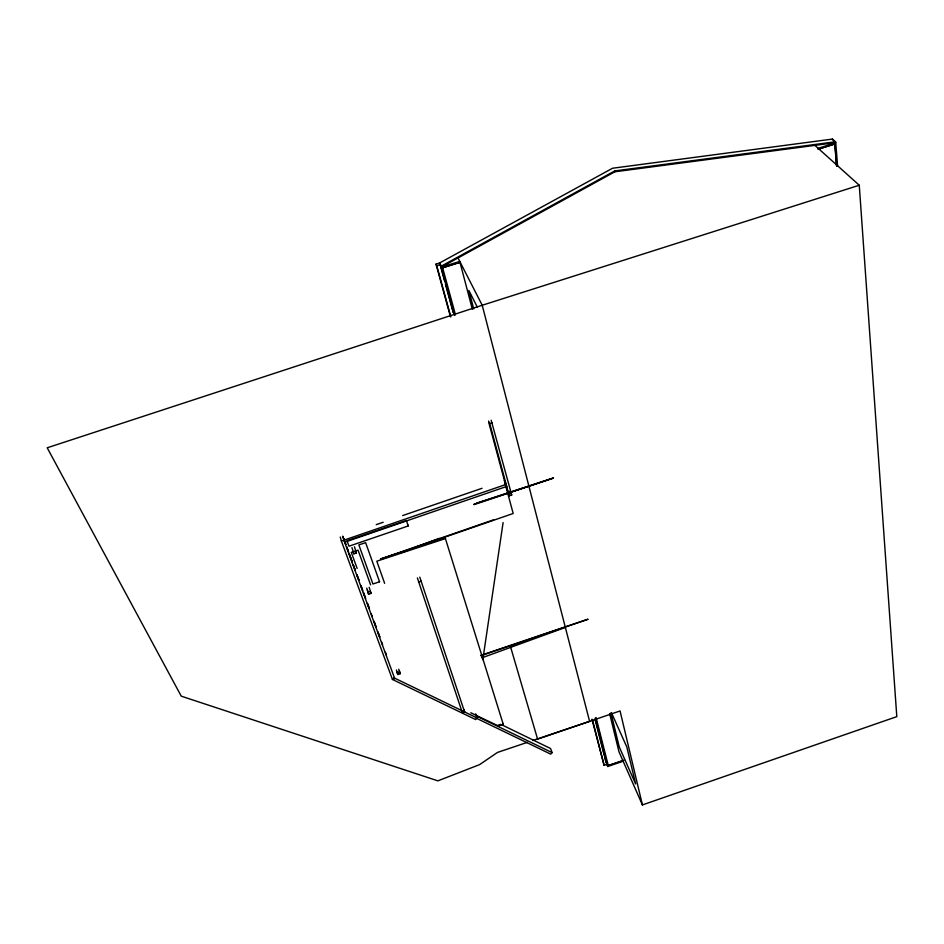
<?xml version="1.0" encoding="UTF-8"?>
<svg xmlns="http://www.w3.org/2000/svg" width="944" height="944" viewBox="0 0 944 944"><rect width="100%" height="100%" fill="white"/><g stroke="black" fill="none" stroke-linecap="round" stroke-linejoin="round"><path stroke-width="1.42" d="M482.821 659.655L503.105 522.563M477.109 717.983L475.634 719.552L392.433 679.456L393.919 677.804L477.109 717.983L475.682 713.794M501.465 724.662L550.529 748.486L552.134 752.616L550.682 754.114L476.189 718.148M454.666 315.379L441.214 266.208L614.697 170.947L835.511 141.765L835.582 142.638L614.851 171.784L441.45 267.046L459.799 261.441L460.023 262.29L442.665 267.766L460.023 262.29M401.519 552.511L439.314 538.34M481.735 657.897L565.362 627.453L510.315 645.979L537.596 739.128L620.055 710.95L642.416 804.925L896.8 716.638L859.264 185.236L814.884 145.376M493.594 519.825L380.668 558.966L445.155 537.773L445.438 538.564L376.809 561.196L384.633 583.321M380.727 559.32L513.182 513.489L505.04 483.363M344.064 540.145L506.208 484.378L504.344 480.626M591.959 719.234L604.089 765.254L606.827 764.31L595.098 718.183M623.571 760.298L608.243 765.572L623.665 760.486M606.827 764.31L607.759 766.493L623.087 761.218M376.219 524.663L383.181 522.268M402.675 515.566L482.065 488.284M408.186 525.961L348.997 546.21L347.014 540.782L406.392 520.486L408.186 525.961L407.643 524.522M498.113 725.169L500.544 724.355M498.408 726.007L503.27 724.355L445.155 537.773M463.716 709.31L464.637 712.106L462.395 712.862L417.366 577.94M480.744 655.384L587.864 619.24M480.85 655.761L587.9 619.335M527.366 742.35L497.512 752.415L479.587 764.628L437.886 780.853L181.248 696.165L47.2 447.798L482.219 305.254L859.264 185.236M532.794 740.509L589.599 721.358L482.219 305.254L458.005 257.948M399.383 670.936L400.197 673.733L397.861 674.512L397.223 672.789L399.572 671.998L398.757 669.202M367.9 592.325L370.355 591.51L371.039 593.41L368.597 594.224L366.72 588.112M418.699 581.988L421.13 581.185M353.15 551.851L353.87 553.845L356.384 553.019L354.472 546.777M343.899 540.18L394.745 678.653L392.421 679.432L341.362 541.006L343.899 540.18L342.79 536.133L344.808 542.151L506.763 486.42L504.898 482.679M476.696 503.164L553.408 477.971M473.935 504.179L553.444 478.065L474.065 504.615M505.701 485.287L509.241 495.801L511.707 494.986L491.163 420.222M488.603 421.048L489.724 423.502L492.284 422.676M450.43 316.618L435.998 264.108L439.633 262.963L612.55 168.244L832.431 139.075L835.511 141.765M435.998 264.108L436.777 265.736L440.423 264.58L453.981 314.246M837.623 166.286L835.735 142.768L818.177 148.326L818.247 149.199L834.933 143.925L836.703 165.979M834.933 143.925L818.247 149.199M470.785 712.767L497.099 725.381M476.354 715.953L552.134 752.616M833.528 140.845L835.735 142.768M477.404 307.343L468.885 290.469L473.723 308.889M441.214 266.208L439.633 262.963L444.671 281.395M611.441 712.708L626.769 746.857L635.642 783.945L619.252 746.964L610.957 712.921M509.996 491.175L511.707 494.986M642.416 804.925L618.981 751.778L609.659 713.676M357.139 568.394L351.286 552.382L358.059 550.151L370.603 584.891M343.805 538.906L345.834 544.44M346.66 546.777L348.69 552.299M349.386 554.116L352.431 562.412M353.245 564.713L355.274 570.223M356.997 574.861L359.027 580.395M360.844 585.398L362.862 590.92M363.593 592.844L365.635 598.378M367.417 603.334L369.446 608.845M371.216 613.588L372.231 616.349M374.001 621.258L376.031 626.781M377.812 631.56L379.842 637.094M381.6 641.955L382.603 644.705M385.423 652.304L386.438 655.077M343.734 538.835L345.764 544.358M346.767 547.107L348.289 551.249M349.304 554.01L352.336 562.282M353.351 565.043L354.873 569.185M356.903 574.707L358.921 580.218M360.95 585.74L362.472 589.87M363.475 592.631L365.505 598.154M367.535 603.676L369.045 607.806M374.119 621.6L375.629 625.742M378.166 632.645L379.689 636.775M355.664 551.025L356.384 553.019M399.572 671.998L400.197 673.733M502.963 723.529L503.27 724.355M419.785 577.138L464.637 712.106M397.058 671.715L397.861 674.512M396.421 669.98L397.223 672.789M369.163 587.31L371.039 593.41M367.405 590.012L368.597 594.224M351.97 547.603L353.87 553.845M436.777 265.736L450.831 316.865M442.583 267.6L455.445 314.706M445.45 284.227L453.191 312.582M489.724 423.502L509.241 495.801M488.803 422.641L505.252 483.493M340.277 536.959L341.362 541.006M459.94 262.125L472.33 309.195M592.384 719.517L604.089 765.254M595.57 718.49L607.759 766.493M595.216 720.001L604.184 755.271M604.903 758.091L605.977 762.327M596.065 717.534L608.325 765.773M614.697 170.947L614.851 171.784M832.431 139.075L832.502 139.948M834.779 143.795L836.549 165.837M379.559 581.787L372.927 583.982L358.85 544.9L365.635 542.67L379.559 581.787"/></g></svg>
